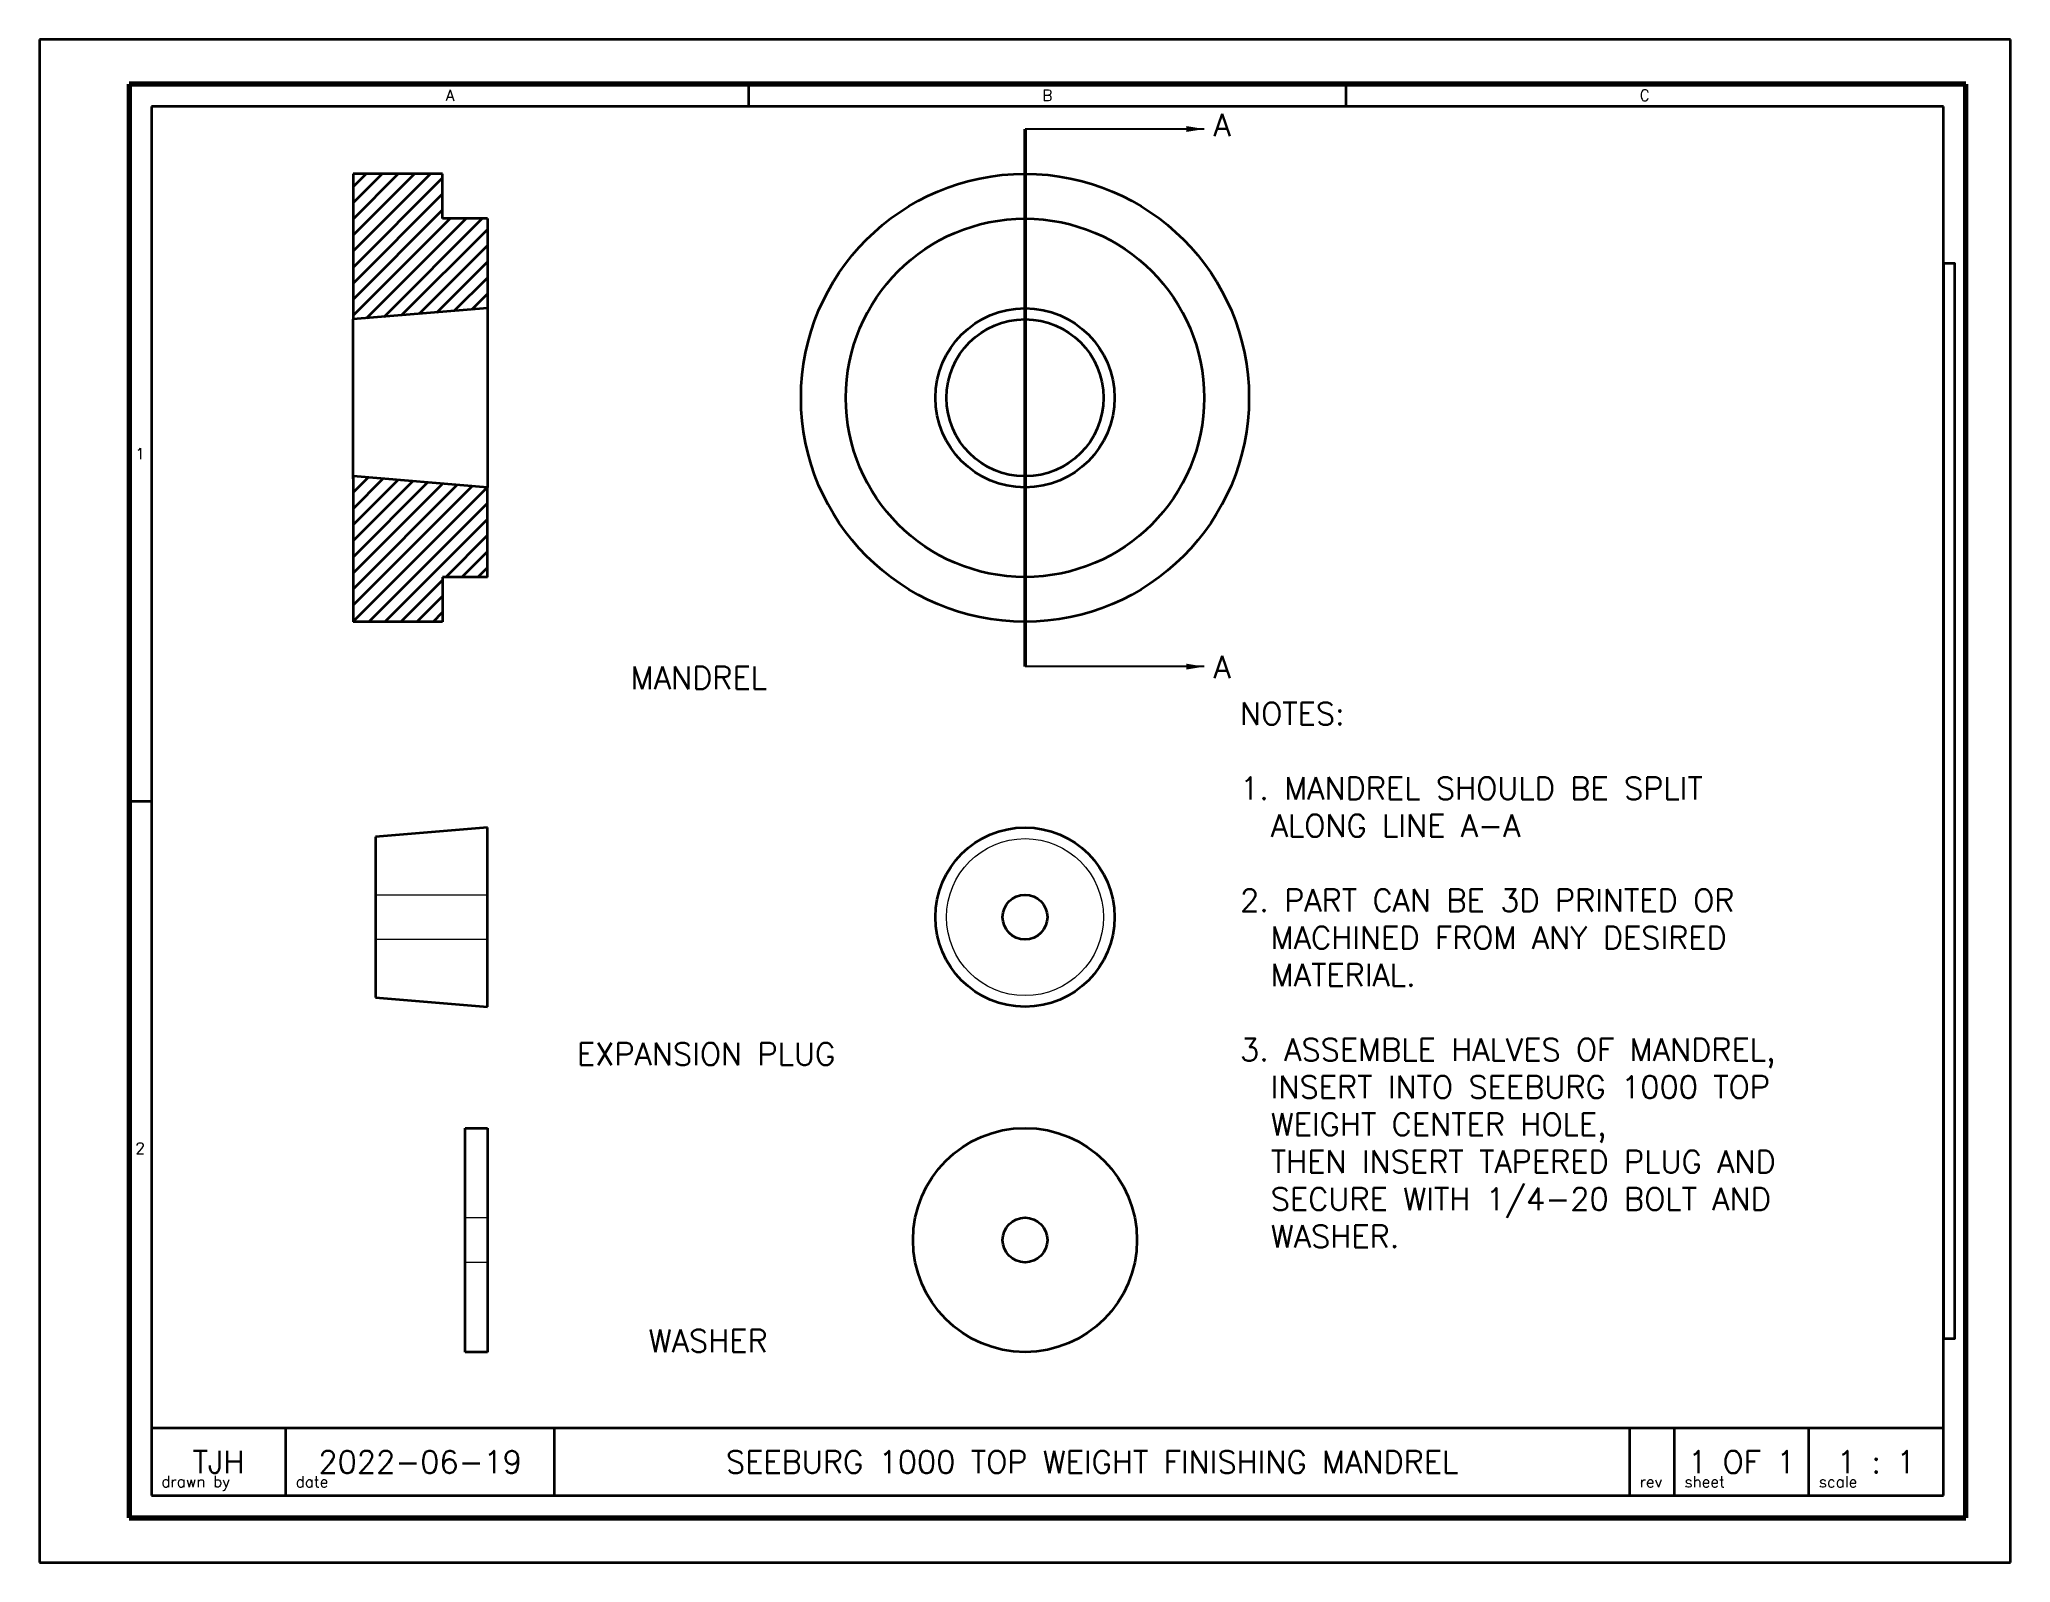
# Model space of a CAD drawing. Header units: inches. Extents: x 0 to 11, y 0 to 8.5.
import ezdxf

# ---------------------------------------------------------------- set-up
doc = ezdxf.new("R2010")
doc.units = ezdxf.units.IN
doc.linetypes.add('DASHED2', pattern=[9.525, 6.35, -3.175])
doc.linetypes.add('DIVIDE2', pattern=[15.875, 6.35, -3.175, 0, -3.175, 0, -3.175])
for name, color, linetype, lineweight in [('Dimensions', 5, 'Continuous', 18), ('Drawing Border', 7, 'Continuous', 35), ('Title Block', 5, 'Continuous', 35)]:
    doc.layers.add(name, color=color, linetype=linetype, lineweight=lineweight)
for name, color, linetype, lineweight, true_color in [('Hidden Lines', 16, 'DASHED2', 18, 0x800000), ('Main Drawing', 18, 'Continuous', 35, 0x000000), ('Phantom Lines', 18, 'DIVIDE2', 50, 0x000000)]:
    doc.layers.add(name, color=color, linetype=linetype, lineweight=lineweight, true_color=true_color)
doc.layers.add('Paper Format', color=6, linetype='Continuous', lineweight=35, plot=False)
doc.styles.add('QCADDimTextStyle', font='RomanS2')
doc.styles.add('textstyle3', font='')
doc.styles.add('textstyle4', font='')
doc.styles.get('textstyle3').set_extended_font_data('romans')
doc.styles.get('textstyle4').set_extended_font_data('RomanS')
doc.dimstyles.new('QCADDimStyle', dxfattribs={"dimtxt": 0.1, "dimasz": 0.1, "dimexe": 0.05, "dimexo": 0.025, "dimgap": 0.025, "dimtad": 1, "dimtoh": 1, "dimdec": 3, "dimzin": 0, "dimdsep": 46, "dimtxsty": 'QCADDimTextStyle', "dimcen": 0.09, "dimazin": 0, "dimtfac": 1, "dimtdec": 4, "dimtofl": 0, "dimtmove": 2, "dimatfit": 3, "dimfxl": 1, "dimtolj": 1, "dimtzin": 0, "dimarcsym": 0})

msp = doc.modelspace()

# ---------------------------------------------------------------- hatches: boundary and pattern name
at = {"layer": 'Main Drawing', "transparency": 33554687}
h = msp.add_hatch(dxfattribs=at)
h.set_pattern_fill('ANSI31', color=256, scale=0.02, style=0, pattern_type=0)
h.paths.add_polyline_path([(2.5, 7.5), (2.25, 7.5), (2.25, 7.75), (1.75, 7.75), (1.75, 6.938), (2.5, 7)], flags=0)
h = msp.add_hatch(dxfattribs=at)
h.set_pattern_fill('ANSI31', color=256, scale=0.02, style=0, pattern_type=0)
h.paths.add_polyline_path([(2.25, 5.25), (1.75, 5.25), (1.75, 6.062), (2.5, 6), (2.5, 5.5), (2.25, 5.5)], flags=0)

# ---------------------------------------------------------------- linework, layer by layer
at = {"layer": 'Drawing Border', "lineweight": 70}
for p, q in [((10.75, 8.25), (0.5, 8.25)), ((0.5, 8.25), (0.5, 0.25)), ((10.75, 0.25), (10.75, 8.25)), ((0.5, 0.25), (10.75, 0.25))]:
    msp.add_line(p, q, dxfattribs=at)
at = {"layer": 'Drawing Border'}
for p, q in [((3.958, 8.125), (3.958, 8.25)), ((7.292, 8.125), (7.292, 8.25)), ((10.625, 8.125), (0.625, 8.125)), ((0.625, 8.125), (0.625, 0.375)), ((10.625, 0.375), (10.625, 8.125)), ((0.5, 4.25), (0.625, 4.25)), ((0.625, 0.375), (10.625, 0.375))]:
    msp.add_line(p, q, dxfattribs=at)
for points in [[(10.625, 1.25), (10.688, 1.25), (10.688, 7.25), (10.625, 7.25)], [(5.625, 0.375), (5.625, 0.375), (5.625, 0.375), (5.625, 0.375)], [(5.625, 0.375), (5.625, 0.375), (5.625, 0.375), (5.625, 0.375)]]:
    msp.add_lwpolyline(points, close=True, dxfattribs=at)
at = {"layer": 'Hidden Lines'}
for p, q in [((1.875, 3.727), (2.5, 3.727)), ((2.5, 3.477), (1.875, 3.477)), ((2.375, 1.925), (2.5, 1.925)), ((2.5, 1.675), (2.375, 1.675))]:
    msp.add_line(p, q, dxfattribs=at)
msp.add_circle((5.5, 3.602), 0.438, dxfattribs=at)
at = {"layer": 'Main Drawing'}
for p, q in [((2.25, 7.75), (1.75, 7.75)), ((1.75, 7.75), (1.75, 6.938)), ((2.25, 7.5), (2.25, 7.75)), ((2.5, 7.5), (2.25, 7.5)), ((2.5, 7.5), (2.5, 7)), ((2.5, 7), (1.75, 6.938)), ((1.75, 6.047), (1.75, 6.938)), ((2.5, 7), (2.5, 7)), ((2.5, 7), (2.5, 6)), ((2.5, 6), (1.75, 6.062)), ((1.75, 6.062), (1.75, 5.25)), ((2.5, 5.5), (2.5, 6)), ((2.5, 5.5), (2.25, 5.5)), ((2.25, 5.5), (2.25, 5.25)), ((2.25, 5.25), (1.75, 5.25)), ((2.5, 4.102), (1.875, 4.05)), ((2.5, 3.102), (2.5, 4.102)), ((1.875, 4.05), (1.875, 3.154)), ((1.875, 3.154), (2.5, 3.102)), ((2.375, 2.425), (2.5, 2.425)), ((2.375, 1.175), (2.375, 2.425)), ((2.5, 2.425), (2.5, 1.175)), ((2.5, 1.175), (2.375, 1.175))]:
    msp.add_line(p, q, dxfattribs=at)
for centre, radius in [((5.5, 6.5), 1.25), ((5.5, 6.5), 1), ((5.5, 6.5), 0.5), ((5.5, 6.5), 0.438), ((5.5, 3.602), 0.5), ((5.5, 3.602), 0.125), ((5.5, 1.8), 0.625), ((5.5, 1.8), 0.125)]:
    msp.add_circle(centre, radius, dxfattribs=at)
at = {"layer": 'Paper Format'}
for p, q in [((11, 8.5), (0, 8.5)), ((0, 8.5), (0, 0)), ((11, 0), (11, 8.5)), ((0, 0), (11, 0))]:
    msp.add_line(p, q, dxfattribs=at)
at = {"layer": 'Phantom Lines'}
msp.add_line((5.5, 8), (5.5, 5), dxfattribs=at)
at = {"layer": 'Title Block'}
for p, q in [((0.875, 0.75), (0.625, 0.75)), ((0.625, 0.75), (0.625, 0.375)), ((1.125, 0.75), (0.875, 0.75)), ((1.375, 0.75), (1.125, 0.75)), ((1.375, 0.375), (1.375, 0.75)), ((1.625, 0.75), (1.375, 0.75)), ((1.875, 0.75), (1.625, 0.75)), ((2.125, 0.75), (1.875, 0.75)), ((2.375, 0.75), (2.125, 0.75)), ((2.625, 0.75), (2.375, 0.75)), ((2.875, 0.75), (2.625, 0.75)), ((2.875, 0.375), (2.875, 0.75)), ((3.125, 0.75), (2.875, 0.75)), ((3.375, 0.75), (3.125, 0.75)), ((3.625, 0.75), (3.375, 0.75)), ((3.875, 0.75), (3.625, 0.75)), ((4.125, 0.75), (3.875, 0.75)), ((4.375, 0.75), (4.125, 0.75)), ((4.625, 0.75), (4.375, 0.75)), ((4.875, 0.75), (4.625, 0.75)), ((5.125, 0.75), (4.875, 0.75)), ((5.375, 0.75), (5.125, 0.75)), ((5.625, 0.75), (5.375, 0.75)), ((5.875, 0.75), (5.625, 0.75)), ((6.125, 0.75), (5.875, 0.75)), ((6.375, 0.75), (6.125, 0.75)), ((6.625, 0.75), (6.375, 0.75)), ((6.875, 0.75), (6.625, 0.75)), ((7.125, 0.75), (6.875, 0.75)), ((7.375, 0.75), (7.125, 0.75)), ((7.625, 0.75), (7.375, 0.75)), ((7.875, 0.75), (7.625, 0.75)), ((8.125, 0.75), (7.875, 0.75)), ((8.375, 0.75), (8.125, 0.75)), ((8.625, 0.75), (8.375, 0.75)), ((8.875, 0.75), (8.625, 0.75)), ((8.875, 0.375), (8.875, 0.75)), ((9.125, 0.75), (8.875, 0.75)), ((9.125, 0.375), (9.125, 0.75)), ((9.375, 0.75), (9.125, 0.75)), ((9.625, 0.75), (9.375, 0.75)), ((9.875, 0.75), (9.625, 0.75)), ((9.875, 0.375), (9.875, 0.75)), ((10.125, 0.75), (9.875, 0.75)), ((10.375, 0.75), (10.125, 0.75)), ((10.625, 0.75), (10.375, 0.75)), ((10.625, 0.375), (10.625, 0.75)), ((0.625, 0.375), (0.875, 0.375)), ((0.875, 0.375), (1.125, 0.375)), ((1.125, 0.375), (1.375, 0.375)), ((1.375, 0.375), (1.625, 0.375)), ((1.625, 0.375), (1.875, 0.375)), ((1.875, 0.375), (2.125, 0.375)), ((2.125, 0.375), (2.375, 0.375)), ((2.375, 0.375), (2.625, 0.375)), ((2.625, 0.375), (2.875, 0.375)), ((2.875, 0.375), (3.125, 0.375)), ((3.125, 0.375), (3.375, 0.375)), ((3.375, 0.375), (3.625, 0.375)), ((3.625, 0.375), (3.875, 0.375)), ((3.875, 0.375), (4.125, 0.375)), ((4.125, 0.375), (4.375, 0.375)), ((4.375, 0.375), (4.625, 0.375)), ((4.625, 0.375), (4.875, 0.375)), ((4.875, 0.375), (5.125, 0.375)), ((5.125, 0.375), (5.375, 0.375)), ((5.375, 0.375), (5.625, 0.375)), ((5.625, 0.375), (5.875, 0.375)), ((5.875, 0.375), (6.125, 0.375)), ((6.125, 0.375), (6.375, 0.375)), ((6.375, 0.375), (6.625, 0.375)), ((6.625, 0.375), (6.875, 0.375)), ((6.875, 0.375), (7.125, 0.375)), ((7.125, 0.375), (7.375, 0.375)), ((7.375, 0.375), (7.625, 0.375)), ((7.625, 0.375), (7.875, 0.375)), ((7.875, 0.375), (8.125, 0.375)), ((8.125, 0.375), (8.375, 0.375)), ((8.375, 0.375), (8.625, 0.375)), ((8.625, 0.375), (8.875, 0.375)), ((8.875, 0.375), (9.125, 0.375)), ((9.125, 0.375), (9.375, 0.375)), ((9.375, 0.375), (9.625, 0.375)), ((9.625, 0.375), (9.875, 0.375)), ((9.875, 0.375), (10.125, 0.375)), ((10.125, 0.375), (10.375, 0.375)), ((10.375, 0.375), (10.625, 0.375))]:
    msp.add_line(p, q, dxfattribs=at)

# ---------------------------------------------------------------- texts
at = {"layer": 'Dimensions', "char_height": 0.125, "attachment_point": 1, "style": 'textstyle4'}
for s, insert in [('A', (6.552, 8.085)), ('A', (6.552, 5.06)), ('MANDREL', (3.3, 5)), ('NOTES:\\P\\P1. MANDREL SHOULD BE SPLIT\\P  ALONG LINE A-A\\P\\P2. PART CAN BE 3D PRINTED OR\\P  MACHINED FROM ANY DESIRED\\P  MATERIAL.\\P\\P3. ASSEMBLE HALVES OF MANDREL,\\P  INSERT INTO SEEBURG 1000 TOP\\P  WEIGHT CENTER HOLE,\\P  THEN INSERT TAPERED PLUG AND\\P  SECURE WITH 1/4-20 BOLT AND\\P  WASHER.\\P\\P', (6.7, 4.8)), ('EXPANSION PLUG', (3, 2.9)), ('WASHER', (3.4, 1.3))]:
    msp.add_mtext(s, dxfattribs=dict(at, insert=insert))
at = {"layer": 'Drawing Border', "char_height": 0.0625, "attachment_point": 5, "style": 'textstyle3'}
for s, insert, width in [('A', (2.292, 8.188), 0.04762), ('B', (5.625, 8.188), 0.04167), ('C', (8.958, 8.188), 0.04464), ('1', (0.562, 6.188), 0.01488), ('2', (0.562, 2.312), 0.04167)]:
    msp.add_mtext(s, dxfattribs=dict(at, insert=insert, width=width))
at = {"layer": 'Title Block'}
for s, insert, char_height, width, attachment_point, style in [('TJH', (1, 0.562), 0.125, 1.32738, 5, 'textstyle4'), ('2022-06-19', (2.125, 0.562), 0.125, 1.32738, 5, 'textstyle4'), ('SEEBURG 1000 TOP WEIGHT FINISHING MANDREL', (5.875, 0.562), 0.125, 5.25, 5, 'textstyle4'), ('1 OF 1', (9.5, 0.562), 0.125, 1.32738, 5, 'textstyle4'), ('1 : 1', (10.25, 0.562), 0.125, 1.32738, 5, 'textstyle4'), ('drawn by', (0.68, 0.4), 0.0625, 0.82, 7, 'textstyle3'), ('date', (1.43, 0.42), 0.0625, 0.19345, 7, 'textstyle3'), ('rev', (8.93, 0.42), 0.0625, 0.1369, 7, 'textstyle3'), ('sheet', (9.18, 0.42), 0.0625, 0.24405, 7, 'textstyle3'), ('scale', (9.93, 0.42), 0.0625, 0.22321, 7, 'textstyle3')]:
    msp.add_mtext(s, dxfattribs=dict(at, insert=insert, char_height=char_height, width=width, attachment_point=attachment_point, style=style))

# ---------------------------------------------------------------- leaders
at = {"layer": 'Phantom Lines'}
for points in [[(6.5, 8), (5.5, 8)], [(6.5, 5), (5.5, 5)]]:
    msp.add_leader(points, dimstyle='QCADDimStyle', dxfattribs=at)

doc.saveas('drawing.dxf')
